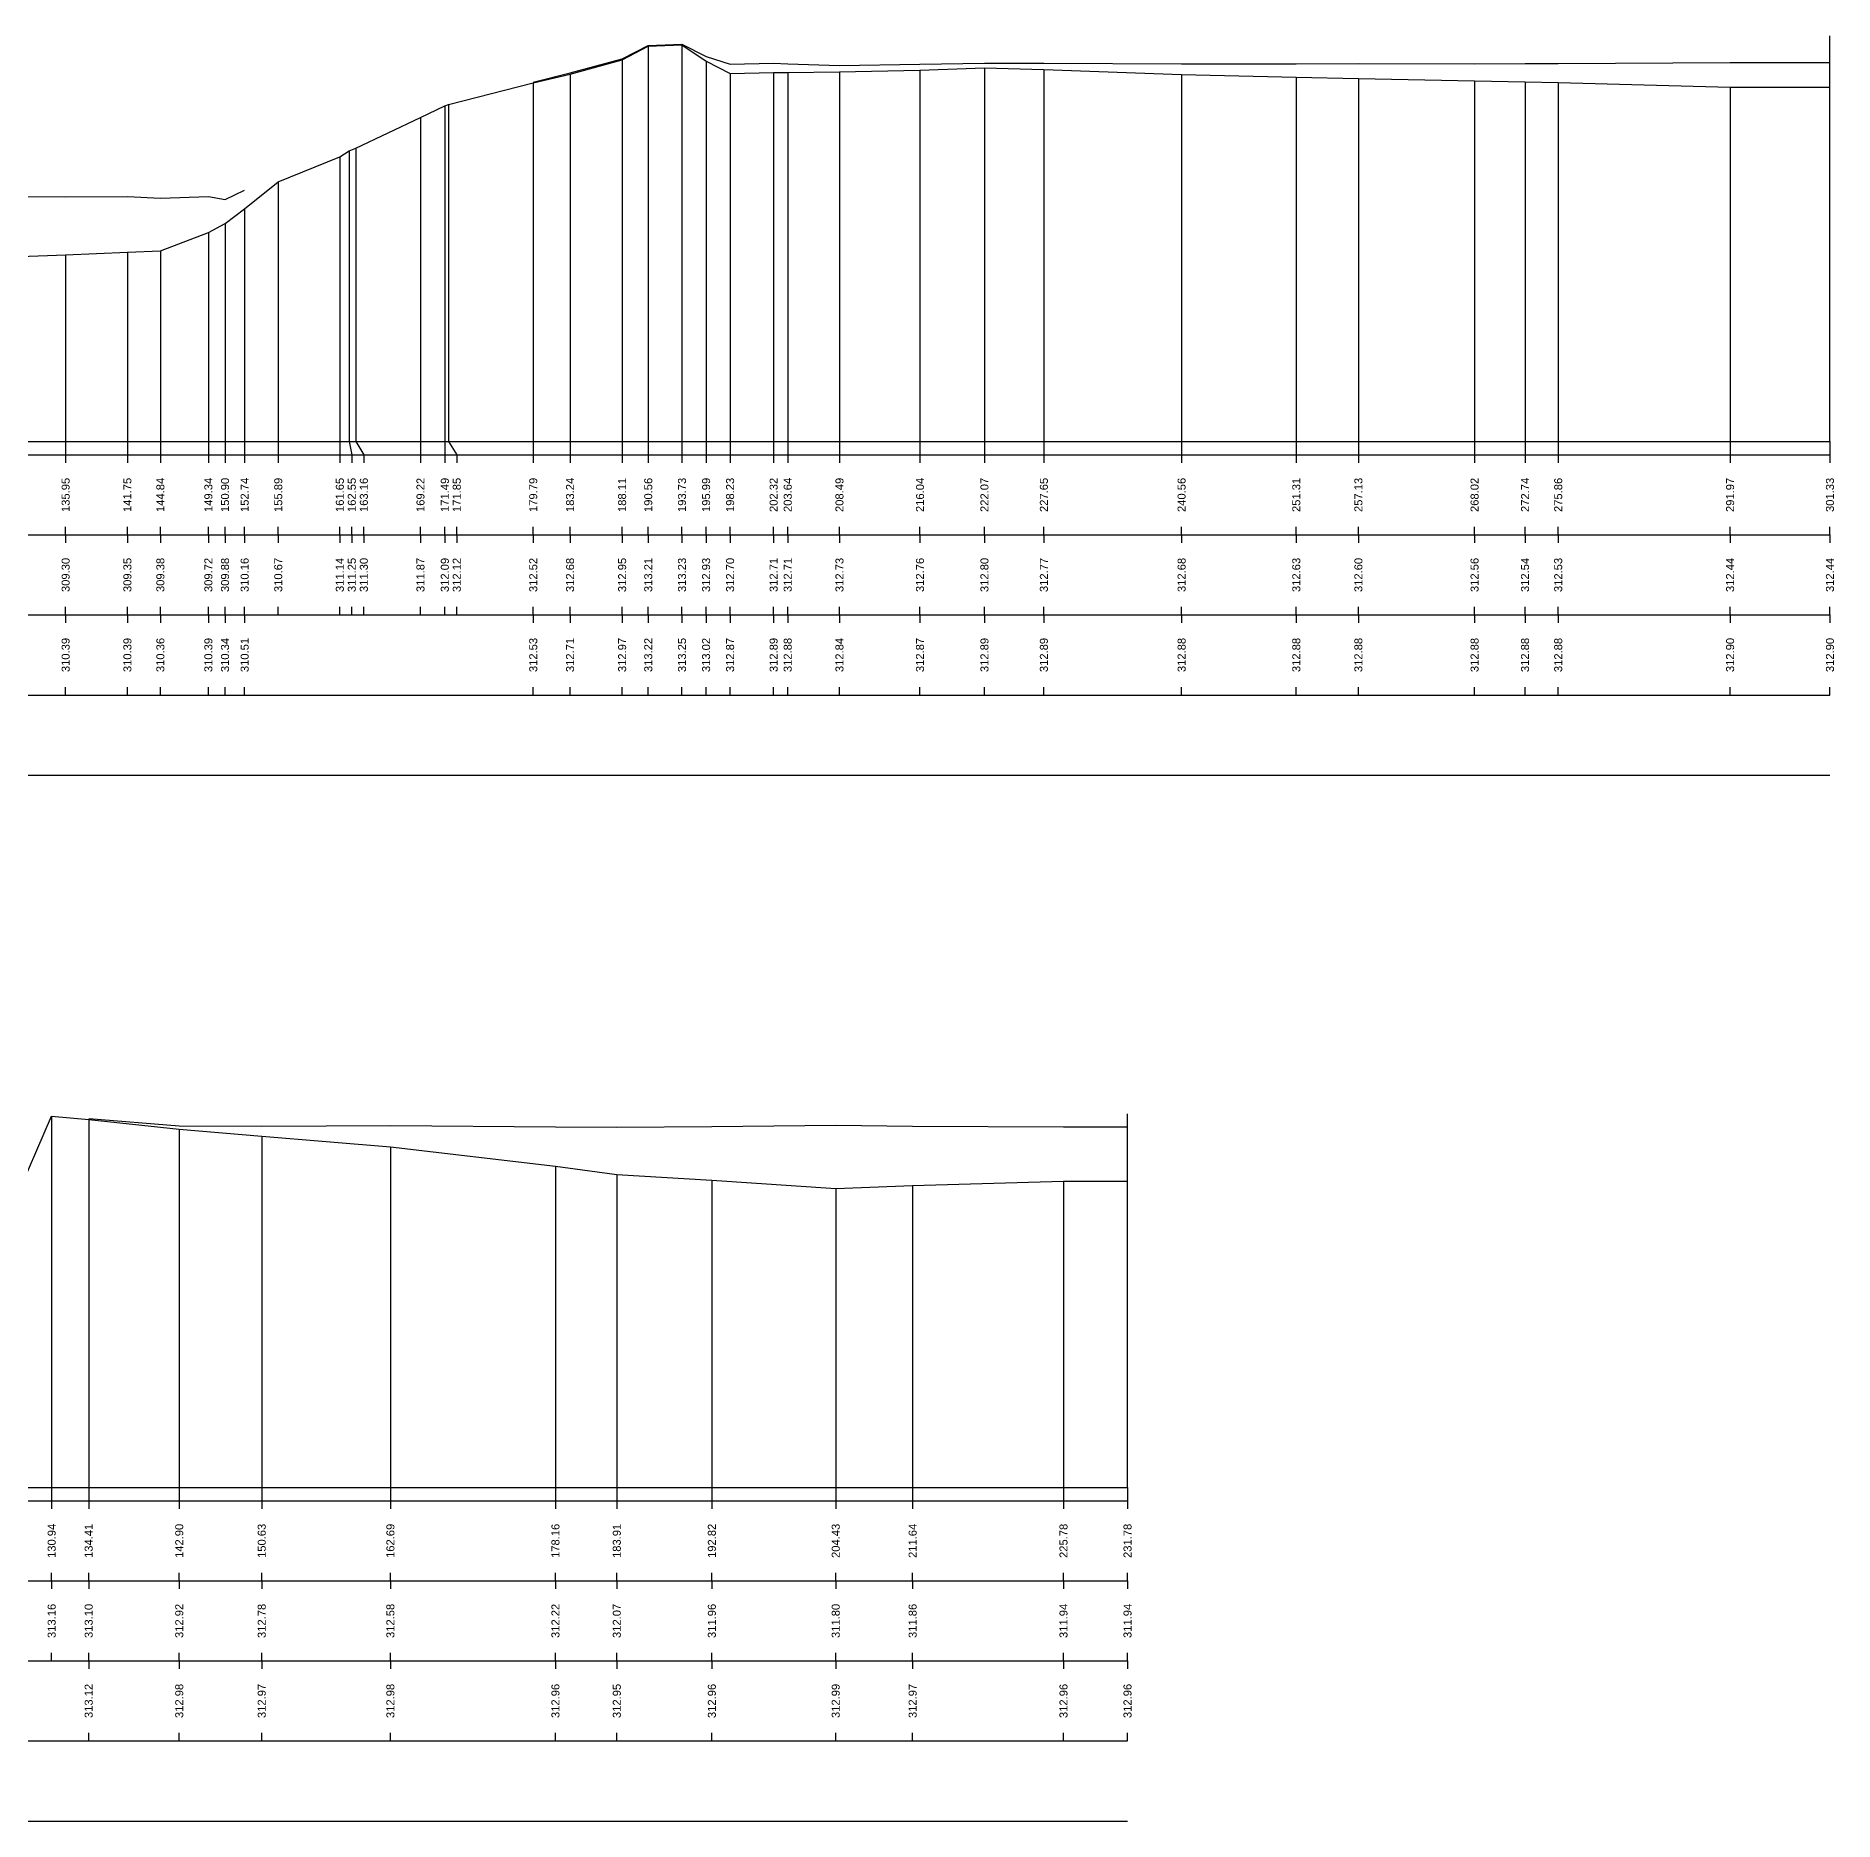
# Model space of a CAD drawing. Header units: millimetres. Extents: x -38 to 449, y 1300 to 1474.
# Drawn here: x 280.2 to 448.7, y 1299.8 to 1467 of the extents above; entities that cross this region are included whole.
import ezdxf
from ezdxf.enums import TextEntityAlignment as Align

# ---------------------------------------------------------------- set-up
doc = ezdxf.new("R2010")
doc.units = ezdxf.units.MM
doc.styles.get("Standard").update_dxf_attribs({"font": 'arial.ttf'})

msp = doc.modelspace()

# ---------------------------------------------------------------- linework, layer by layer
at = {"layer": 'band'}
for p, q in [((282.96, 1427.75), (282.96, 1427)), ((288.75, 1427.75), (288.75, 1427)), ((291.84, 1427.75), (291.84, 1427)), ((296.34, 1427.75), (296.34, 1427)), ((297.9, 1427.75), (297.9, 1427)), ((299.74, 1427.75), (299.74, 1427)), ((302.89, 1427.75), (302.89, 1427)), ((308.66, 1427.75), (308.66, 1427)), ((309.78, 1427.75), (309.78, 1427)), ((310.91, 1427.75), (310.91, 1427)), ((316.22, 1427.75), (316.22, 1427)), ((318.5, 1427.75), (318.5, 1427)), ((319.62, 1427.75), (319.62, 1427)), ((326.79, 1427.75), (326.79, 1427)), ((330.24, 1427.75), (330.24, 1427)), ((335.12, 1427.75), (335.12, 1427)), ((337.57, 1427.75), (337.57, 1427)), ((340.73, 1427.75), (340.73, 1427)), ((342.99, 1427.75), (342.99, 1427)), ((345.24, 1427.75), (345.24, 1427)), ((349.32, 1427.75), (349.32, 1427)), ((350.64, 1427.75), (350.64, 1427)), ((355.49, 1427.75), (355.49, 1427)), ((363.04, 1427.75), (363.04, 1427)), ((369.08, 1427.75), (369.08, 1427)), ((374.65, 1427.75), (374.65, 1427)), ((387.56, 1427.75), (387.56, 1427)), ((398.31, 1427.75), (398.31, 1427)), ((404.13, 1427.75), (404.13, 1427)), ((415.02, 1427.75), (415.02, 1427)), ((419.75, 1427.75), (419.75, 1427)), ((422.86, 1427.75), (422.86, 1427)), ((438.97, 1427.75), (438.97, 1427)), ((448.33, 1427.75), (448.33, 1427)), ((282.96, 1420.25), (282.96, 1421)), ((288.75, 1420.25), (288.75, 1421)), ((291.84, 1420.25), (291.84, 1421)), ((296.34, 1420.25), (296.34, 1421)), ((297.9, 1420.25), (297.9, 1421)), ((299.74, 1420.25), (299.74, 1421)), ((302.89, 1420.25), (302.89, 1421)), ((308.66, 1420.25), (308.66, 1421)), ((309.78, 1420.25), (309.78, 1421)), ((310.91, 1420.25), (310.91, 1421)), ((316.22, 1420.25), (316.22, 1421)), ((318.5, 1420.25), (318.5, 1421)), ((319.62, 1420.25), (319.62, 1421)), ((326.79, 1420.25), (326.79, 1421)), ((330.24, 1420.25), (330.24, 1421)), ((335.12, 1420.25), (335.12, 1421)), ((337.57, 1420.25), (337.57, 1421)), ((340.73, 1420.25), (340.73, 1421)), ((342.99, 1420.25), (342.99, 1421)), ((345.24, 1420.25), (345.24, 1421)), ((349.32, 1420.25), (349.32, 1421)), ((350.64, 1420.25), (350.64, 1421)), ((355.49, 1420.25), (355.49, 1421)), ((363.04, 1420.25), (363.04, 1421)), ((369.08, 1420.25), (369.08, 1421)), ((374.65, 1420.25), (374.65, 1421)), ((387.56, 1420.25), (387.56, 1421)), ((398.31, 1420.25), (398.31, 1421)), ((404.13, 1420.25), (404.13, 1421)), ((415.02, 1420.25), (415.02, 1421)), ((419.75, 1420.25), (419.75, 1421)), ((422.86, 1420.25), (422.86, 1421)), ((438.97, 1420.25), (438.97, 1421)), ((448.33, 1420.25), (448.33, 1421)), ((282.96, 1420.25), (282.96, 1419.5)), ((288.75, 1420.25), (288.75, 1419.5)), ((291.84, 1420.25), (291.84, 1419.5)), ((296.34, 1420.25), (296.34, 1419.5)), ((297.9, 1420.25), (297.9, 1419.5)), ((299.74, 1420.25), (299.74, 1419.5)), ((302.89, 1420.25), (302.89, 1419.5)), ((308.66, 1420.25), (308.66, 1419.5)), ((309.78, 1420.25), (309.78, 1419.5)), ((310.91, 1420.25), (310.91, 1419.5)), ((316.22, 1420.25), (316.22, 1419.5)), ((318.5, 1420.25), (318.5, 1419.5)), ((319.62, 1420.25), (319.62, 1419.5)), ((326.79, 1420.25), (326.79, 1419.5)), ((330.24, 1420.25), (330.24, 1419.5)), ((335.12, 1420.25), (335.12, 1419.5)), ((337.57, 1420.25), (337.57, 1419.5)), ((340.73, 1420.25), (340.73, 1419.5)), ((342.99, 1420.25), (342.99, 1419.5)), ((345.24, 1420.25), (345.24, 1419.5)), ((349.32, 1420.25), (349.32, 1419.5)), ((350.64, 1420.25), (350.64, 1419.5)), ((355.49, 1420.25), (355.49, 1419.5)), ((363.04, 1420.25), (363.04, 1419.5)), ((369.08, 1420.25), (369.08, 1419.5)), ((374.65, 1420.25), (374.65, 1419.5)), ((387.56, 1420.25), (387.56, 1419.5)), ((398.31, 1420.25), (398.31, 1419.5)), ((404.13, 1420.25), (404.13, 1419.5)), ((415.02, 1420.25), (415.02, 1419.5)), ((419.75, 1420.25), (419.75, 1419.5)), ((422.86, 1420.25), (422.86, 1419.5)), ((438.97, 1420.25), (438.97, 1419.5)), ((448.33, 1420.25), (448.33, 1419.5)), ((282.96, 1412.75), (282.96, 1413.5)), ((282.96, 1412.75), (282.96, 1412)), ((288.75, 1412.75), (288.75, 1413.5)), ((288.75, 1412.75), (288.75, 1412)), ((291.84, 1412.75), (291.84, 1413.5)), ((291.84, 1412.75), (291.84, 1412)), ((296.34, 1412.75), (296.34, 1413.5)), ((296.34, 1412.75), (296.34, 1412)), ((297.9, 1412.75), (297.9, 1413.5)), ((297.9, 1412.75), (297.9, 1412)), ((299.74, 1412.75), (299.74, 1413.5)), ((299.74, 1412.75), (299.74, 1412)), ((302.89, 1412.75), (302.89, 1413.5)), ((308.66, 1412.75), (308.66, 1413.5)), ((309.78, 1412.75), (309.78, 1413.5)), ((310.91, 1412.75), (310.91, 1413.5)), ((316.22, 1412.75), (316.22, 1413.5)), ((318.5, 1412.75), (318.5, 1413.5)), ((319.62, 1412.75), (319.62, 1413.5)), ((326.79, 1412.75), (326.79, 1413.5)), ((326.79, 1412.75), (326.79, 1412)), ((330.24, 1412.75), (330.24, 1413.5)), ((330.24, 1412.75), (330.24, 1412)), ((335.12, 1412.75), (335.12, 1413.5)), ((335.12, 1412.75), (335.12, 1412)), ((337.57, 1412.75), (337.57, 1413.5)), ((337.57, 1412.75), (337.57, 1412)), ((340.73, 1412.75), (340.73, 1413.5)), ((340.73, 1412.75), (340.73, 1412)), ((342.99, 1412.75), (342.99, 1413.5)), ((342.99, 1412.75), (342.99, 1412)), ((345.24, 1412.75), (345.24, 1413.5)), ((345.24, 1412.75), (345.24, 1412)), ((349.32, 1412.75), (349.32, 1413.5)), ((349.32, 1412.75), (349.32, 1412)), ((350.64, 1412.75), (350.64, 1413.5)), ((350.64, 1412.75), (350.64, 1412)), ((355.49, 1412.75), (355.49, 1413.5)), ((355.49, 1412.75), (355.49, 1412)), ((363.04, 1412.75), (363.04, 1413.5)), ((363.04, 1412.75), (363.04, 1412)), ((369.08, 1412.75), (369.08, 1413.5)), ((369.08, 1412.75), (369.08, 1412)), ((374.65, 1412.75), (374.65, 1413.5)), ((374.65, 1412.75), (374.65, 1412)), ((387.56, 1412.75), (387.56, 1413.5)), ((387.56, 1412.75), (387.56, 1412)), ((398.31, 1412.75), (398.31, 1413.5)), ((398.31, 1412.75), (398.31, 1412)), ((404.13, 1412.75), (404.13, 1413.5)), ((404.13, 1412.75), (404.13, 1412)), ((415.02, 1412.75), (415.02, 1413.5)), ((415.02, 1412.75), (415.02, 1412)), ((419.75, 1412.75), (419.75, 1413.5)), ((419.75, 1412.75), (419.75, 1412)), ((422.86, 1412.75), (422.86, 1413.5)), ((422.86, 1412.75), (422.86, 1412)), ((438.97, 1412.75), (438.97, 1413.5)), ((438.97, 1412.75), (438.97, 1412)), ((448.33, 1412.75), (448.33, 1413.5)), ((448.33, 1412.75), (448.33, 1412)), ((282.96, 1405.25), (282.96, 1406)), ((288.75, 1405.25), (288.75, 1406)), ((291.84, 1405.25), (291.84, 1406)), ((296.34, 1405.25), (296.34, 1406)), ((297.9, 1405.25), (297.9, 1406)), ((299.74, 1405.25), (299.74, 1406)), ((326.79, 1405.25), (326.79, 1406)), ((330.24, 1405.25), (330.24, 1406)), ((335.12, 1405.25), (335.12, 1406)), ((337.57, 1405.25), (337.57, 1406)), ((340.73, 1405.25), (340.73, 1406)), ((342.99, 1405.25), (342.99, 1406)), ((345.24, 1405.25), (345.24, 1406)), ((349.32, 1405.25), (349.32, 1406)), ((350.64, 1405.25), (350.64, 1406)), ((355.49, 1405.25), (355.49, 1406)), ((363.04, 1405.25), (363.04, 1406)), ((369.08, 1405.25), (369.08, 1406)), ((374.65, 1405.25), (374.65, 1406)), ((387.56, 1405.25), (387.56, 1406)), ((398.31, 1405.25), (398.31, 1406)), ((404.13, 1405.25), (404.13, 1406)), ((415.02, 1405.25), (415.02, 1406)), ((419.75, 1405.25), (419.75, 1406)), ((422.86, 1405.25), (422.86, 1406)), ((438.97, 1405.25), (438.97, 1406)), ((448.33, 1405.25), (448.33, 1406)), ((281.65, 1329.75), (281.65, 1329)), ((285.12, 1329.75), (285.12, 1329)), ((293.61, 1329.75), (293.61, 1329)), ((301.34, 1329.75), (301.34, 1329)), ((313.4, 1329.75), (313.4, 1329)), ((328.87, 1329.75), (328.87, 1329)), ((334.62, 1329.75), (334.62, 1329)), ((343.53, 1329.75), (343.53, 1329)), ((355.14, 1329.75), (355.14, 1329)), ((362.35, 1329.75), (362.35, 1329)), ((376.49, 1329.75), (376.49, 1329)), ((382.49, 1329.75), (382.49, 1329)), ((281.65, 1322.25), (281.65, 1323)), ((285.12, 1322.25), (285.12, 1323)), ((293.61, 1322.25), (293.61, 1323)), ((301.34, 1322.25), (301.34, 1323)), ((313.4, 1322.25), (313.4, 1323)), ((328.87, 1322.25), (328.87, 1323)), ((334.62, 1322.25), (334.62, 1323)), ((343.53, 1322.25), (343.53, 1323)), ((355.14, 1322.25), (355.14, 1323)), ((362.35, 1322.25), (362.35, 1323)), ((376.49, 1322.25), (376.49, 1323)), ((382.49, 1322.25), (382.49, 1323)), ((281.65, 1322.25), (281.65, 1321.5)), ((285.12, 1322.25), (285.12, 1321.5)), ((293.61, 1322.25), (293.61, 1321.5)), ((301.34, 1322.25), (301.34, 1321.5)), ((313.4, 1322.25), (313.4, 1321.5)), ((328.87, 1322.25), (328.87, 1321.5)), ((334.62, 1322.25), (334.62, 1321.5)), ((343.53, 1322.25), (343.53, 1321.5)), ((355.14, 1322.25), (355.14, 1321.5)), ((362.35, 1322.25), (362.35, 1321.5)), ((376.49, 1322.25), (376.49, 1321.5)), ((382.49, 1322.25), (382.49, 1321.5)), ((281.65, 1314.75), (281.65, 1315.5)), ((285.12, 1314.75), (285.12, 1315.5)), ((285.12, 1314.75), (285.12, 1314)), ((293.61, 1314.75), (293.61, 1315.5)), ((293.61, 1314.75), (293.61, 1314)), ((301.34, 1314.75), (301.34, 1315.5)), ((301.34, 1314.75), (301.34, 1314)), ((313.4, 1314.75), (313.4, 1315.5)), ((313.4, 1314.75), (313.4, 1314)), ((328.87, 1314.75), (328.87, 1315.5)), ((328.87, 1314.75), (328.87, 1314)), ((334.62, 1314.75), (334.62, 1315.5)), ((334.62, 1314.75), (334.62, 1314)), ((343.53, 1314.75), (343.53, 1315.5)), ((343.53, 1314.75), (343.53, 1314)), ((355.14, 1314.75), (355.14, 1315.5)), ((355.14, 1314.75), (355.14, 1314)), ((362.35, 1314.75), (362.35, 1315.5)), ((362.35, 1314.75), (362.35, 1314)), ((376.49, 1314.75), (376.49, 1315.5)), ((376.49, 1314.75), (376.49, 1314)), ((382.49, 1314.75), (382.49, 1315.5)), ((382.49, 1314.75), (382.49, 1314)), ((285.12, 1307.25), (285.12, 1308)), ((293.61, 1307.25), (293.61, 1308)), ((301.34, 1307.25), (301.34, 1308)), ((313.4, 1307.25), (313.4, 1308)), ((328.87, 1307.25), (328.87, 1308)), ((334.62, 1307.25), (334.62, 1308)), ((343.53, 1307.25), (343.53, 1308)), ((355.14, 1307.25), (355.14, 1308)), ((362.35, 1307.25), (362.35, 1308)), ((376.49, 1307.25), (376.49, 1308)), ((382.49, 1307.25), (382.49, 1308))]:
    msp.add_line(p, q, dxfattribs=at)
at = {"layer": 'frame'}
for p, q in [((448.33, 1429), (448.33, 1467)), ((-37.5, 1427.75), (448.33, 1427.75)), ((0, 1429), (448.33, 1429)), ((-37.5, 1420.25), (448.33, 1420.25)), ((-37.5, 1412.75), (448.33, 1412.75)), ((-37.5, 1405.25), (448.33, 1405.25)), ((-37.5, 1397.75), (448.33, 1397.75)), ((382.49, 1331), (382.49, 1366)), ((-37.5, 1329.75), (382.49, 1329.75)), ((0, 1331), (382.49, 1331)), ((-37.5, 1322.25), (382.49, 1322.25)), ((-37.5, 1314.75), (382.49, 1314.75)), ((-37.5, 1307.25), (382.49, 1307.25)), ((-37.5, 1299.75), (382.49, 1299.75))]:
    msp.add_line(p, q, dxfattribs=at)
at = {"layer": 'marker', "color": 253}
for p, q in [((335.12, 1464.76), (335.12, 1429)), ((337.57, 1466.03), (337.57, 1429)), ((340.73, 1466.16), (340.73, 1429)), ((342.99, 1464.64), (342.99, 1429)), ((330.24, 1463.42), (330.24, 1429)), ((345.24, 1463.49), (345.24, 1429)), ((349.32, 1463.57), (349.32, 1429)), ((350.64, 1463.57), (350.64, 1429)), ((355.49, 1463.64), (355.49, 1429)), ((363.04, 1463.8), (363.04, 1429)), ((369.08, 1464.01), (369.08, 1429)), ((374.65, 1463.86), (374.65, 1429)), ((387.56, 1463.38), (387.56, 1429)), ((398.31, 1463.13), (398.31, 1429)), ((404.13, 1463.01), (404.13, 1429)), ((326.79, 1462.6), (326.79, 1429)), ((415.02, 1462.81), (415.02, 1429)), ((419.75, 1462.69), (419.75, 1429)), ((422.86, 1462.65), (422.86, 1429)), ((438.97, 1462.2), (438.97, 1429)), ((318.5, 1460.46), (318.5, 1429)), ((318.85, 1460.58), (318.85, 1429)), ((316.22, 1459.35), (316.22, 1429)), ((309.55, 1456.23), (309.55, 1429)), ((310.16, 1456.49), (310.16, 1429)), ((308.66, 1455.68), (308.66, 1429)), ((302.89, 1453.33), (302.89, 1429)), ((297.9, 1449.42), (297.9, 1429)), ((299.74, 1450.81), (299.74, 1429)), ((296.34, 1448.6), (296.34, 1429)), ((282.96, 1446.5), (282.96, 1429)), ((288.75, 1446.75), (288.75, 1429)), ((291.84, 1446.88), (291.84, 1429)), ((282.96, 1429), (282.96, 1427.75)), ((288.75, 1429), (288.75, 1427.75)), ((291.84, 1429), (291.84, 1427.75)), ((296.34, 1429), (296.34, 1427.75)), ((297.9, 1429), (297.9, 1427.75)), ((299.74, 1429), (299.74, 1427.75)), ((302.89, 1429), (302.89, 1427.75)), ((308.66, 1429), (308.66, 1427.75)), ((309.55, 1429), (309.78, 1427.75)), ((310.16, 1429), (310.91, 1427.75)), ((316.22, 1429), (316.22, 1427.75)), ((318.5, 1429), (318.5, 1427.75)), ((318.85, 1429), (319.62, 1427.75)), ((326.79, 1429), (326.79, 1427.75)), ((330.24, 1429), (330.24, 1427.75)), ((335.12, 1429), (335.12, 1427.75)), ((337.57, 1429), (337.57, 1427.75)), ((340.73, 1429), (340.73, 1427.75)), ((342.99, 1429), (342.99, 1427.75)), ((345.24, 1429), (345.24, 1427.75)), ((349.32, 1429), (349.32, 1427.75)), ((350.64, 1429), (350.64, 1427.75)), ((355.49, 1429), (355.49, 1427.75)), ((363.04, 1429), (363.04, 1427.75)), ((369.08, 1429), (369.08, 1427.75)), ((374.65, 1429), (374.65, 1427.75)), ((387.56, 1429), (387.56, 1427.75)), ((398.31, 1429), (398.31, 1427.75)), ((404.13, 1429), (404.13, 1427.75)), ((415.02, 1429), (415.02, 1427.75)), ((419.75, 1429), (419.75, 1427.75)), ((422.86, 1429), (422.86, 1427.75)), ((438.97, 1429), (438.97, 1427.75)), ((448.33, 1429), (448.33, 1427.75)), ((281.65, 1365.8), (281.65, 1331)), ((285.12, 1365.49), (285.12, 1331)), ((293.61, 1364.58), (293.61, 1331)), ((301.34, 1363.92), (301.34, 1331)), ((313.4, 1362.91), (313.4, 1331)), ((328.87, 1361.11), (328.87, 1331)), ((334.62, 1360.33), (334.62, 1331)), ((343.53, 1359.78), (343.53, 1331)), ((355.14, 1359), (355.14, 1331)), ((362.35, 1359.31), (362.35, 1331)), ((376.49, 1359.7), (376.49, 1331)), ((281.65, 1331), (281.65, 1329.75)), ((285.12, 1331), (285.12, 1329.75)), ((293.61, 1331), (293.61, 1329.75)), ((301.34, 1331), (301.34, 1329.75)), ((313.4, 1331), (313.4, 1329.75)), ((328.87, 1331), (328.87, 1329.75)), ((334.62, 1331), (334.62, 1329.75)), ((343.53, 1331), (343.53, 1329.75)), ((355.14, 1331), (355.14, 1329.75)), ((362.35, 1331), (362.35, 1329.75)), ((376.49, 1331), (376.49, 1329.75)), ((382.49, 1331), (382.49, 1329.75))]:
    msp.add_line(p, q, dxfattribs=at)
at = {"layer": 'profile'}
for points in [[(278.71, 1446.33), (282.96, 1446.5), (288.75, 1446.75), (291.84, 1446.88), (296.34, 1448.6), (297.9, 1449.42), (299.74, 1450.81), (302.89, 1453.33), (308.66, 1455.68), (309.55, 1456.23), (310.16, 1456.49), (316.22, 1459.35), (318.5, 1460.46), (318.85, 1460.58), (326.79, 1462.6), (330.24, 1463.42), (335.12, 1464.76), (337.57, 1466.03), (340.73, 1466.16), (342.99, 1464.64), (345.24, 1463.49), (349.32, 1463.57), (350.64, 1463.57), (355.49, 1463.64), (363.04, 1463.8), (369.08, 1464.01), (374.65, 1463.86), (387.56, 1463.38), (398.31, 1463.13), (404.13, 1463.01), (415.02, 1462.81), (419.75, 1462.69), (422.86, 1462.65), (438.97, 1462.2), (448.33, 1462.2)], [(278.12, 1357.62), (281.65, 1365.8), (285.12, 1365.49), (293.61, 1364.58), (301.34, 1363.92), (313.4, 1362.91), (328.87, 1361.11), (334.62, 1360.33), (343.53, 1359.78), (355.14, 1359), (362.35, 1359.31), (376.49, 1359.7), (382.49, 1359.7)]]:
    msp.add_lwpolyline(points, dxfattribs=at)
at = {"layer": 'profile', "true_color": 0xff007f}
for points in [[(326.79, 1462.66), (330.24, 1463.54), (335.12, 1464.85), (337.57, 1466.12), (340.73, 1466.24), (342.99, 1465.09), (345.24, 1464.37), (349.32, 1464.44), (350.64, 1464.39), (355.49, 1464.22), (363.04, 1464.35), (369.08, 1464.45), (374.65, 1464.44), (387.56, 1464.4), (398.31, 1464.39), (404.13, 1464.41), (415.02, 1464.4), (419.75, 1464.41), (422.86, 1464.41), (438.97, 1464.52), (448.33, 1464.52)], [(278.71, 1451.97), (282.96, 1451.94), (288.75, 1451.95), (291.84, 1451.81), (296.34, 1451.97), (297.9, 1451.68), (299.74, 1452.54)], [(285.12, 1365.58), (293.61, 1364.88), (301.34, 1364.86), (313.4, 1364.92), (328.87, 1364.79), (334.62, 1364.76), (343.53, 1364.81), (355.14, 1364.94), (362.35, 1364.84), (376.49, 1364.78), (382.49, 1364.78)]]:
    msp.add_lwpolyline(points, dxfattribs=at)

# ---------------------------------------------------------------- texts
for s, p in [('135.95', (282.96, 1424)), ('141.75', (288.75, 1424)), ('144.84', (291.84, 1424)), ('149.34', (296.34, 1424)), ('150.90', (297.9, 1424)), ('152.74', (299.74, 1424)), ('155.89', (302.89, 1424)), ('161.65', (308.66, 1424)), ('162.55', (309.78, 1424)), ('163.16', (310.91, 1424)), ('169.22', (316.22, 1424)), ('171.49', (318.5, 1424)), ('171.85', (319.62, 1424)), ('179.79', (326.79, 1424)), ('183.24', (330.24, 1424)), ('188.11', (335.12, 1424)), ('190.56', (337.57, 1424)), ('193.73', (340.73, 1424)), ('195.99', (342.99, 1424)), ('198.23', (345.24, 1424)), ('202.32', (349.32, 1424)), ('203.64', (350.64, 1424)), ('208.49', (355.49, 1424)), ('216.04', (363.04, 1424)), ('222.07', (369.08, 1424)), ('227.65', (374.65, 1424)), ('240.56', (387.56, 1424)), ('251.31', (398.31, 1424)), ('257.13', (404.13, 1424)), ('268.02', (415.02, 1424)), ('272.74', (419.75, 1424)), ('275.86', (422.86, 1424)), ('291.97', (438.97, 1424)), ('301.33', (448.33, 1424)), ('309.30', (282.96, 1416.5)), ('309.35', (288.75, 1416.5)), ('309.38', (291.84, 1416.5)), ('309.72', (296.34, 1416.5)), ('309.88', (297.9, 1416.5)), ('310.16', (299.74, 1416.5)), ('310.67', (302.89, 1416.5)), ('311.14', (308.66, 1416.5)), ('311.25', (309.78, 1416.5)), ('311.30', (310.91, 1416.5)), ('311.87', (316.22, 1416.5)), ('312.09', (318.5, 1416.5)), ('312.12', (319.62, 1416.5)), ('312.52', (326.79, 1416.5)), ('312.68', (330.24, 1416.5)), ('312.95', (335.12, 1416.5)), ('313.21', (337.57, 1416.5)), ('313.23', (340.73, 1416.5)), ('312.93', (342.99, 1416.5)), ('312.70', (345.24, 1416.5)), ('312.71', (349.32, 1416.5)), ('312.71', (350.64, 1416.5)), ('312.73', (355.49, 1416.5)), ('312.76', (363.04, 1416.5)), ('312.80', (369.08, 1416.5)), ('312.77', (374.65, 1416.5)), ('312.68', (387.56, 1416.5)), ('312.63', (398.31, 1416.5)), ('312.60', (404.13, 1416.5)), ('312.56', (415.02, 1416.5)), ('312.54', (419.75, 1416.5)), ('312.53', (422.86, 1416.5)), ('312.44', (438.97, 1416.5)), ('312.44', (448.33, 1416.5)), ('130.94', (281.65, 1326)), ('134.41', (285.12, 1326)), ('142.90', (293.61, 1326)), ('150.63', (301.34, 1326)), ('162.69', (313.4, 1326)), ('178.16', (328.87, 1326)), ('183.91', (334.62, 1326)), ('192.82', (343.53, 1326)), ('204.43', (355.14, 1326)), ('211.64', (362.35, 1326)), ('225.78', (376.49, 1326)), ('231.78', (382.49, 1326)), ('313.16', (281.65, 1318.5)), ('313.10', (285.12, 1318.5)), ('312.92', (293.61, 1318.5)), ('312.78', (301.34, 1318.5)), ('312.58', (313.4, 1318.5)), ('312.22', (328.87, 1318.5)), ('312.07', (334.62, 1318.5)), ('311.96', (343.53, 1318.5)), ('311.80', (355.14, 1318.5)), ('311.86', (362.35, 1318.5)), ('311.94', (376.49, 1318.5)), ('311.94', (382.49, 1318.5))]:
    msp.add_text(s, height=0.75, rotation=90).set_placement(p, align=Align.MIDDLE)
at = {"true_color": 0xff007f}
for s, p in [('310.39', (282.96, 1409)), ('310.39', (288.75, 1409)), ('310.36', (291.84, 1409)), ('310.39', (296.34, 1409)), ('310.34', (297.9, 1409)), ('310.51', (299.74, 1409)), ('312.53', (326.79, 1409)), ('312.71', (330.24, 1409)), ('312.97', (335.12, 1409)), ('313.22', (337.57, 1409)), ('313.25', (340.73, 1409)), ('313.02', (342.99, 1409)), ('312.87', (345.24, 1409)), ('312.89', (349.32, 1409)), ('312.88', (350.64, 1409)), ('312.84', (355.49, 1409)), ('312.87', (363.04, 1409)), ('312.89', (369.08, 1409)), ('312.89', (374.65, 1409)), ('312.88', (387.56, 1409)), ('312.88', (398.31, 1409)), ('312.88', (404.13, 1409)), ('312.88', (415.02, 1409)), ('312.88', (419.75, 1409)), ('312.88', (422.86, 1409)), ('312.90', (438.97, 1409)), ('312.90', (448.33, 1409)), ('313.12', (285.12, 1311)), ('312.98', (293.61, 1311)), ('312.97', (301.34, 1311)), ('312.98', (313.4, 1311)), ('312.96', (328.87, 1311)), ('312.95', (334.62, 1311)), ('312.96', (343.53, 1311)), ('312.99', (355.14, 1311)), ('312.97', (362.35, 1311)), ('312.96', (376.49, 1311)), ('312.96', (382.49, 1311))]:
    msp.add_text(s, height=0.75, rotation=90, dxfattribs=at).set_placement(p, align=Align.MIDDLE)

doc.saveas('drawing.dxf')
